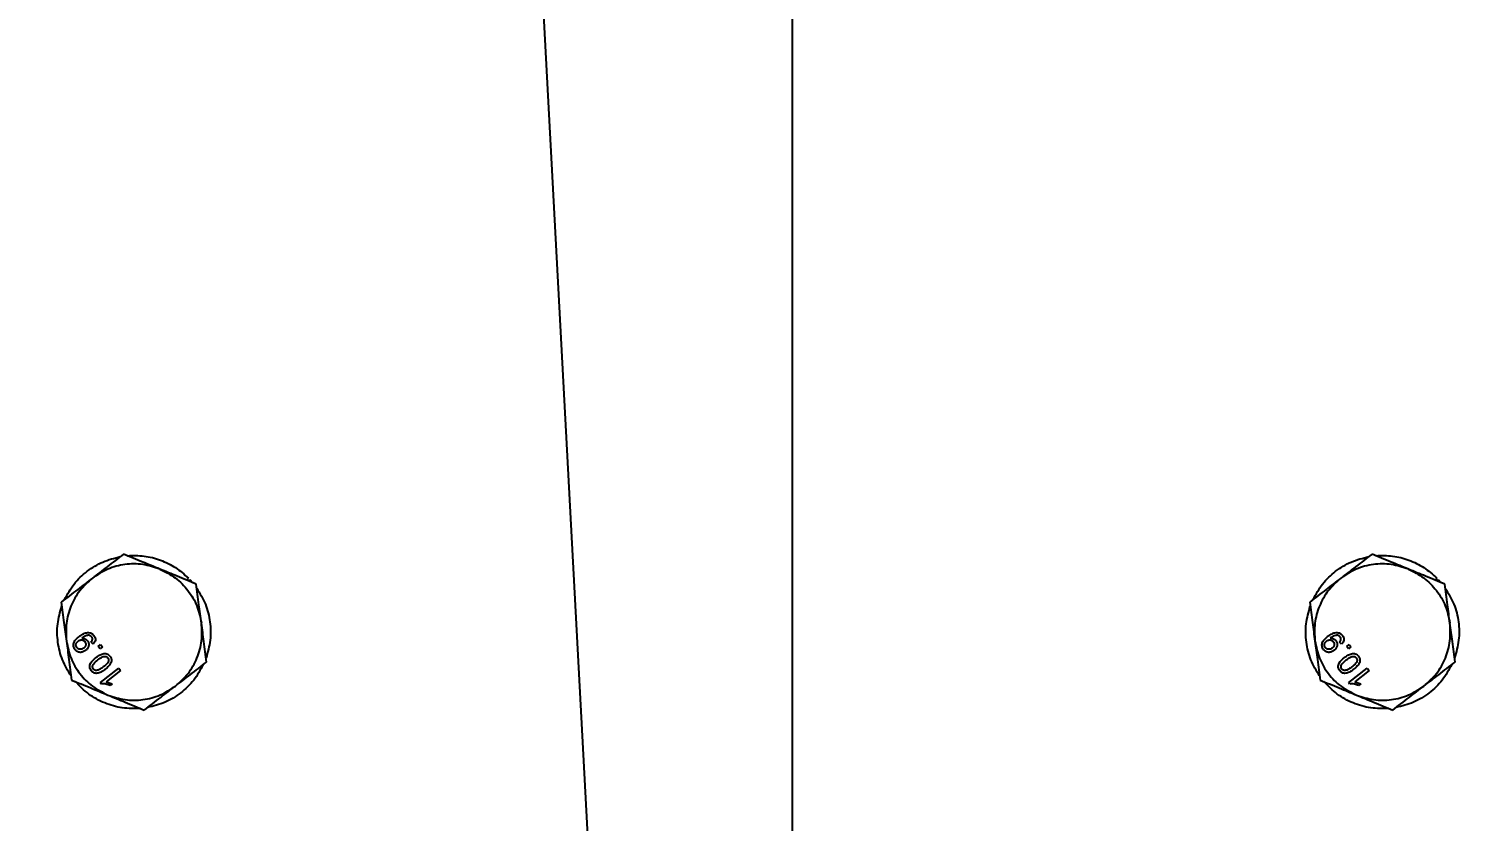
# Model space of a CAD drawing. Header units: millimetres. Extents: x 1293 to 41893, y 1011 to 26911.
# Drawn here: x 32222.4 to 32432.5, y 7642.6 to 7759 of the extents above; entities that cross this region are included whole.
import ezdxf

# ---------------------------------------------------------------- set-up
doc = ezdxf.new("R2010")
doc.units = ezdxf.units.MM
doc.header["$LTSCALE"] = 50
doc.layers.add('CAPA_1', color=7, linetype='Continuous')
doc.layers.add('MAQUINAS', color=11, linetype='Continuous')
doc.styles.add('SLDTEXTSTYLE0', font='TXT', dxfattribs={"width": 0.75})
doc.dimstyles.new('SLDDIMSTYLE0', dxfattribs={"dimtxt": 100, "dimasz": 100, "dimexe": 0, "dimexo": 0.0625, "dimgap": 25, "dimtad": 2, "dimdec": 0, "dimlfac": 1.5, "dimrnd": 1e-09, "dimzin": 12, "dimdsep": 46, "dimtxsty": 'SLDTEXTSTYLE0', "dimsah": 1, "dimcen": 0.09, "dimadec": 0, "dimazin": 3, "dimtfac": 1, "dimtdec": 0, "dimtofl": 0, "dimtmove": 0, "dimatfit": 3, "dimfxl": 1, "dimfrac": 2, "dimtolj": 1, "dimtzin": 12, "dimarcsym": 0})

# ---------------------------------------------------------------- blocks, each defined once
blk = doc.blocks.new('_D_31')
at = {"layer": 'CAPA_1', "transparency": 16777216}
for p, q in [((30433.48, 7043.47), (30433.48, 8732.61)), ((32334.55, 7145.82), (32334.55, 8732.61)), ((32334.55, 8682.61), (30433.48, 8682.61))]:
    blk.add_line(p, q, dxfattribs=at)
for points in [[(30433.48, 8682.61), (30533.48, 8667.22), (30533.48, 8697.99)], [(32334.55, 8682.61), (32234.55, 8697.99), (32234.55, 8667.22)]]:
    blk.add_solid(points, dxfattribs=at)
at = {"layer": 'CAPA_1', "transparency": 16777216, "insert": (31236.24, 8811.51), "char_height": 100, "attachment_point": 1, "style": 'SLDTEXTSTYLE0'}
blk.add_mtext('2852', dxfattribs=at)
blk = doc.blocks.new('_D_32')
at = {"layer": 'CAPA_1', "transparency": 16777216}
for p, q in [((32331.13, 7145.73), (32262.39, 8422.58)), ((32265.08, 8372.66), (30364, 8270.3)), ((30430.06, 7043.38), (30361.32, 8320.23))]:
    blk.add_line(p, q, dxfattribs=at)
for points in [[(32265.08, 8372.66), (32164.39, 8382.64), (32166.05, 8351.92)], [(30364, 8270.3), (30464.69, 8260.32), (30463.03, 8291.04)]]:
    blk.add_solid(points, dxfattribs=at)
at = {"layer": 'CAPA_1', "transparency": 16777216, "insert": (31160.05, 8442.25), "char_height": 100, "attachment_point": 1, "rotation": 3.0819, "style": 'SLDTEXTSTYLE0'}
blk.add_mtext('2856', dxfattribs=at)

msp = doc.modelspace()

# ---------------------------------------------------------------- linework, layer by layer
at = {"layer": 'MAQUINAS', "linetype": 'Continuous', "lineweight": 25}
for p, q in [((32245.5517002, 7678.0135834), (32245.8300419, 7678.2987164)), ((32245.8325918, 7677.8977372), (32246.0258736, 7678.095735)), ((32246.0258736, 7678.095735), (32246.4744453, 7677.5893071)), ((32428.8850336, 7678.0135834), (32429.1633752, 7678.2987164)), ((32429.1659251, 7677.8977372), (32429.3592069, 7678.095735)), ((32429.3592069, 7678.095735), (32429.8077786, 7677.5893071)), ((32230.2265846, 7669.5201339), (32230.1615222, 7669.4674545)), ((32231.8386626, 7668.5977145), (32231.536077, 7668.9188308)), ((32413.5599179, 7669.5201339), (32413.4948556, 7669.4674545)), ((32415.171996, 7668.5977145), (32414.8694103, 7668.9188308)), ((32232.5802427, 7668.2820974), (32232.9281386, 7668.5498935)), ((32232.8480388, 7667.9342015), (32232.5802427, 7668.2820974)), ((32233.1959347, 7668.2019976), (32232.8480388, 7667.9342015)), ((32232.9281386, 7668.5498935), (32233.1959347, 7668.2019976)), ((32415.913576, 7668.2820974), (32416.261472, 7668.5498935)), ((32416.1813721, 7667.9342015), (32415.913576, 7668.2820974)), ((32416.529268, 7668.2019976), (32416.1813721, 7667.9342015)), ((32416.261472, 7668.5498935), (32416.529268, 7668.2019976)), ((32232.892511, 7662.9821248), (32235.6060993, 7665.0709341)), ((32235.8738954, 7664.7230382), (32233.7593404, 7663.0953402)), ((32235.6060993, 7665.0709341), (32235.8738954, 7664.7230382)), ((32416.2258444, 7662.9821248), (32418.9394327, 7665.0709341)), ((32419.2072287, 7664.7230382), (32417.0926738, 7663.0953402)), ((32418.9394327, 7665.0709341), (32419.2072287, 7664.7230382)), ((32233.0649048, 7662.7581668), (32232.892511, 7662.9821248)), ((32233.7593404, 7663.0953402), (32234.6414537, 7662.777093)), ((32234.6414537, 7662.777093), (32234.3207371, 7662.5302185)), ((32416.3982381, 7662.7581668), (32416.2258444, 7662.9821248)), ((32417.0926738, 7663.0953402), (32417.974787, 7662.777093)), ((32417.974787, 7662.777093), (32417.6540704, 7662.5302185))]:
    msp.add_line(p, q, dxfattribs=at)
for points in [[(32227.6322292, 7675.1537433), (32228.0675552, 7675.9386883), (32228.9382073, 7677.5085784), (32230.9041507, 7679.3763456), (32233.2127594, 7680.7989539), (32234.9531607, 7681.238946), (32235.8233614, 7681.458942)], [(32236.8622224, 7681.5973269), (32237.6863966, 7681.6161784), (32239.3347449, 7681.6538814), (32241.7406946, 7681.0207052), (32243.9834829, 7679.9439477), (32245.2145222, 7678.8471269), (32245.8300419, 7678.2987164)], [(32410.9655625, 7675.1537433), (32411.4008886, 7675.9386883), (32412.2715406, 7677.5085784), (32414.2374841, 7679.3763456), (32416.5460927, 7680.7989539), (32418.2864941, 7681.238946), (32419.1566947, 7681.458942)], [(32420.1955557, 7681.5973269), (32421.0197299, 7681.6161784), (32422.6680782, 7681.6538814), (32425.0740279, 7681.0207052), (32427.3168162, 7679.9439477), (32428.5478555, 7678.8471269), (32429.1633752, 7678.2987164)], [(32241.6402366, 7679.6267623), (32240.8078033, 7679.8986945), (32239.1429368, 7680.4425588), (32236.4938203, 7680.3943584), (32233.9244614, 7679.7474144), (32232.4600173, 7678.7866999), (32231.7277953, 7678.3063427)], [(32241.6402366, 7679.6267623), (32242.4223492, 7679.2328181), (32243.9865744, 7678.4449296), (32245.8315238, 7676.5432715), (32247.1978248, 7674.2731695), (32247.5592577, 7672.5594207), (32247.7399742, 7671.7025462)], [(32424.9735699, 7679.6267623), (32424.1411367, 7679.8986945), (32422.4762702, 7680.4425588), (32419.8271536, 7680.3943584), (32417.2577947, 7679.7474144), (32415.7933507, 7678.7866999), (32415.0611286, 7678.3063427)], [(32424.9735699, 7679.6267623), (32425.7556825, 7679.2328181), (32427.3199077, 7678.4449296), (32429.1648571, 7676.5432715), (32430.5311581, 7674.2731695), (32430.8925911, 7672.5594207), (32431.0733075, 7671.7025462)], [(32231.7277953, 7678.3063427), (32231.0760785, 7677.7214004), (32229.772645, 7676.5515159), (32228.4898295, 7674.2332135), (32227.7654199, 7671.6846114), (32227.8652011, 7669.9360084), (32227.9150917, 7669.0617069)], [(32415.0611286, 7678.3063427), (32414.4094119, 7677.7214004), (32413.1059783, 7676.5515159), (32411.8231628, 7674.2332135), (32411.0987533, 7671.6846114), (32411.1985344, 7669.9360084), (32411.248425, 7669.0617069)], [(32247.0575261, 7676.8257102), (32247.5196454, 7676.0562343), (32248.4438841, 7674.5172825), (32249.0784462, 7671.8808419), (32249.1561568, 7669.170224), (32248.6670005, 7667.4429962), (32248.4224223, 7666.5793823)], [(32430.3908594, 7676.8257102), (32430.8529788, 7676.0562343), (32431.7772174, 7674.5172825), (32432.4117796, 7671.8808419), (32432.4894902, 7669.170224), (32432.0003338, 7667.4429962), (32431.7557556, 7666.5793823)], [(32228.5975398, 7663.9385429), (32228.1354204, 7664.7080188), (32227.2111818, 7666.2469706), (32226.5766196, 7668.8834112), (32226.498909, 7671.5940291), (32226.9880654, 7673.3212569), (32227.2326436, 7674.1848708)], [(32411.9308731, 7663.9385429), (32411.4687538, 7664.7080188), (32410.5445151, 7666.2469706), (32409.909953, 7668.8834112), (32409.8322424, 7671.5940291), (32410.3213987, 7673.3212569), (32410.5659769, 7674.1848708)], [(32243.9272706, 7662.4579104), (32244.5789873, 7663.0428527), (32245.8824209, 7664.2127372), (32247.1652364, 7666.5310396), (32247.8896459, 7669.0796417), (32247.7898648, 7670.8282447), (32247.7399742, 7671.7025462)], [(32427.2606039, 7662.4579104), (32427.9123207, 7663.0428527), (32429.2157542, 7664.2127372), (32430.4985697, 7666.5310396), (32431.2229793, 7669.0796417), (32431.1231981, 7670.8282447), (32431.0733075, 7671.7025462)], [(32227.9150917, 7669.0617069), (32228.0958081, 7668.2048324), (32228.4572411, 7666.4910836), (32229.8235421, 7664.2209816), (32231.6684915, 7662.3193235), (32233.2327167, 7661.531435), (32234.0148293, 7661.1374908)], [(32411.248425, 7669.0617069), (32411.4291415, 7668.2048324), (32411.7905744, 7666.4910836), (32413.1568754, 7664.2209816), (32415.0018248, 7662.3193235), (32416.56605, 7661.531435), (32417.3481626, 7661.1374908)], [(32248.0228367, 7665.6105098), (32247.5875107, 7664.8255648), (32246.7168586, 7663.2556747), (32244.7509151, 7661.3879075), (32242.4423065, 7659.9652992), (32240.7019051, 7659.5253071), (32239.8317045, 7659.3053111)], [(32431.35617, 7665.6105098), (32430.920844, 7664.8255648), (32430.050192, 7663.2556747), (32428.0842485, 7661.3879075), (32425.7756398, 7659.9652992), (32424.0352385, 7659.5253071), (32423.1650378, 7659.3053111)], [(32238.7928435, 7659.1669262), (32237.8953981, 7659.151457), (32236.1005074, 7659.1205188), (32233.5000018, 7659.8891922), (32231.1136826, 7661.1772018), (32229.8624376, 7662.4644375), (32229.2368151, 7663.1080554)], [(32422.1261768, 7659.1669262), (32421.2287315, 7659.151457), (32419.4338408, 7659.1205188), (32416.8333351, 7659.8891922), (32414.4470159, 7661.1772018), (32413.1957709, 7662.4644375), (32412.5701484, 7663.1080554)], [(32234.0148293, 7661.1374908), (32234.8472625, 7660.8655586), (32236.512129, 7660.3216943), (32239.1612456, 7660.3698947), (32241.7306045, 7661.0168387), (32243.1950485, 7661.9775532), (32243.9272706, 7662.4579104)], [(32417.3481626, 7661.1374908), (32418.1805959, 7660.8655586), (32419.8454624, 7660.3216943), (32422.4945789, 7660.3698947), (32425.0639378, 7661.0168387), (32426.5283819, 7661.9775532), (32427.2606039, 7662.4579104)]]:
    msp.add_open_spline(points, degree=3, dxfattribs=at)
for points, knots in [([(32236.3028436, 7681.8280278), (32235.5031819, 7681.212481), (32234.0022335, 7680.0571122), (32232.4520746, 7678.8638633), (32231.7277953, 7678.3063427)], [0, 0, 0, 0, 0.5327709195, 1, 1, 1, 1]), ([(32241.6402366, 7679.6267623), (32240.7952699, 7679.9752463), (32238.9868065, 7680.7210988), (32237.2357536, 7681.4432739), (32236.3028436, 7681.8280278)], [0, 0, 0, 0, 0.4672290805, 1, 1, 1, 1]), ([(32419.6361769, 7681.8280278), (32418.8365153, 7681.212481), (32417.3355669, 7680.0571122), (32415.785408, 7678.8638633), (32415.0611286, 7678.3063427)], [0, 0, 0, 0, 0.5327709195, 1, 1, 1, 1]), ([(32424.9735699, 7679.6267623), (32424.1286032, 7679.9752463), (32422.3201399, 7680.7210988), (32420.569087, 7681.4432739), (32419.6361769, 7681.8280278)], [0, 0, 0, 0, 0.4672290805, 1, 1, 1, 1]), ([(32246.9776295, 7677.4254969), (32246.0447195, 7677.8102508), (32244.2936666, 7678.5324258), (32242.4852032, 7679.2782784), (32241.6402366, 7679.6267623)], [0, 0, 0, 0, 0.5327709195, 1, 1, 1, 1]), ([(32430.3109629, 7677.4254969), (32429.3780528, 7677.8102508), (32427.627, 7678.5324258), (32425.8185366, 7679.2782784), (32424.9735699, 7679.6267623)], [0, 0, 0, 0, 0.5327709195, 1, 1, 1, 1]), ([(32231.7277953, 7678.3063427), (32231.003516, 7677.748822), (32229.4533571, 7676.5555731), (32227.9524087, 7675.4002043), (32227.152747, 7674.7846575)], [0, 0, 0, 0, 0.4672290805, 1, 1, 1, 1]), ([(32247.7399742, 7671.7025462), (32247.6192868, 7672.6085508), (32247.3609824, 7674.5476523), (32247.1108779, 7676.4251961), (32246.9776295, 7677.4254969)], [0, 0, 0, 0, 0.4672290805, 1, 1, 1, 1]), ([(32415.0611286, 7678.3063427), (32414.3368493, 7677.748822), (32412.7866904, 7676.5555731), (32411.285742, 7675.4002043), (32410.4860803, 7674.7846575)], [0, 0, 0, 0, 0.46722908045, 1, 1, 1, 1]), ([(32431.0733075, 7671.7025462), (32430.9526202, 7672.6085508), (32430.6943157, 7674.5476523), (32430.4442113, 7676.4251961), (32430.3109629, 7677.4254969)], [0, 0, 0, 0, 0.4672290805, 1, 1, 1, 1]), ([(32227.152747, 7674.7846575), (32227.2859954, 7673.7843567), (32227.5360999, 7671.9068129), (32227.7944043, 7669.9677115), (32227.9150917, 7669.0617069)], [0, 0, 0, 0, 0.5327709195, 1, 1, 1, 1]), ([(32410.4860803, 7674.7846575), (32410.6193287, 7673.7843567), (32410.8694332, 7671.9068129), (32411.1277376, 7669.9677115), (32411.248425, 7669.0617069)], [0, 0, 0, 0, 0.5327709195, 1, 1, 1, 1]), ([(32248.5023189, 7665.9795956), (32248.3690705, 7666.9798964), (32248.118966, 7668.8574402), (32247.8606616, 7670.7965416), (32247.7399742, 7671.7025462)], [0, 0, 0, 0, 0.5327709195, 1, 1, 1, 1]), ([(32431.8356522, 7665.9795956), (32431.7024038, 7666.9798964), (32431.4522993, 7668.8574402), (32431.1939949, 7670.7965416), (32431.0733075, 7671.7025462)], [0, 0, 0, 0, 0.5327709195, 1, 1, 1, 1]), ([(32227.9150917, 7669.0617069), (32228.035779, 7668.1557023), (32228.2940835, 7666.2166008), (32228.544188, 7664.339057), (32228.6774363, 7663.3387562)], [0, 0, 0, 0, 0.4672290805, 1, 1, 1, 1]), ([(32229.1726562, 7667.8146168), (32229.1202384, 7667.8935522), (32229.0154185, 7668.0513992), (32228.9459633, 7668.3302816), (32228.9447116, 7668.6153625), (32229.0483878, 7668.9818158), (32229.3356266, 7669.3701418), (32229.6288023, 7669.6062118), (32229.7757677, 7669.7245509)], [0, 0, 0, 0, 0.1250635897, 0.2500895576, 0.3751100052, 0.5001693996, 0.7494409524, 1, 1, 1, 1]), ([(32229.4447563, 7668.1089048), (32229.3957785, 7668.1870474), (32229.3225845, 7668.3038261), (32229.3029003, 7668.487601), (32229.3202967, 7668.6236443), (32229.3661836, 7668.7541155), (32229.460745, 7668.9118456), (32229.5653115, 7669.0020574), (32229.634786, 7669.0619945)], [0, 0, 0, 0, 0.2490168506, 0.3721383925, 0.4993654558, 0.6235619335, 0.7498926933, 1, 1, 1, 1]), ([(32229.634786, 7669.0619945), (32229.7105368, 7669.113136), (32229.82515, 7669.1905146), (32230.0019905, 7669.2389192), (32230.1397081, 7669.2454896), (32230.2735396, 7669.2217318), (32230.4436234, 7669.1518247), (32230.5370301, 7669.051224), (32230.5995078, 7668.9839345)], [0, 0, 0, 0, 0.2499764907, 0.3782221671, 0.5003423322, 0.6274524307, 0.7508110927, 1, 1, 1, 1]), ([(32229.7757677, 7669.7245509), (32229.9421269, 7669.8458893), (32230.27428, 7670.0881538), (32230.7584044, 7670.2954557), (32231.172661, 7670.3287372), (32231.4777505, 7670.2640992), (32231.7525745, 7670.1156753), (32231.8891308, 7669.9605226), (32231.9574377, 7669.8829136)], [0, 0, 0, 0, 0.2504849429, 0.5001185141, 0.6278991852, 0.7500923696, 0.8749936752, 1, 1, 1, 1]), ([(32230.1615222, 7669.4674545), (32230.2400216, 7669.4705156), (32230.3975134, 7669.4766568), (32230.6258042, 7669.4085006), (32230.8368317, 7669.2961652), (32230.9418277, 7669.1779345), (32230.9942083, 7669.1189514)], [0, 0, 0, 0, 0.2489431768, 0.4994502947, 0.7502849385, 1, 1, 1, 1]), ([(32231.6305231, 7669.6598356), (32231.586313, 7669.7090829), (32231.4979297, 7669.8075365), (32231.3171198, 7669.896122), (32231.118724, 7669.9268143), (32230.7295527, 7669.8397325), (32230.4500391, 7669.6621226), (32230.2265846, 7669.5201339)], [0, 0, 0, 0, 0.1252073258, 0.2503100191, 0.3753386279, 0.5006201474, 1, 1, 1, 1]), ([(32230.5995078, 7668.9839345), (32230.6490519, 7668.9082558), (32230.7232826, 7668.7948683), (32230.7560035, 7668.6165348), (32230.749911, 7668.4817351), (32230.7147388, 7668.3509065), (32230.6329331, 7668.189382), (32230.5315845, 7668.0986547), (32230.4642665, 7668.0383914)], [0, 0, 0, 0, 0.24952054609, 0.37385078374, 0.49988878406, 0.62409559318, 0.75031544223, 1, 1, 1, 1]), ([(32230.9942083, 7669.1189514), (32231.0330663, 7669.0622905), (32231.110756, 7668.9490071), (32231.1758434, 7668.7526227), (32231.1971053, 7668.5471402), (32231.1731485, 7668.3421055), (32231.1088985, 7668.1449283), (32230.9730463, 7667.9042466), (32230.8171583, 7667.7672767), (32230.7135806, 7667.6762688)], [0, 0, 0, 0, 0.1250740585, 0.2500636243, 0.3732612247, 0.5001992382, 0.6242961009, 0.7503685137, 1, 1, 1, 1]), ([(32231.536077, 7668.9188308), (32231.5851807, 7668.9771936), (32231.6738621, 7669.0825971), (32231.7400747, 7669.2452283), (32231.74836, 7669.3763101), (32231.7292333, 7669.4785051), (32231.6907034, 7669.5755172), (32231.6505823, 7669.6317306), (32231.6305231, 7669.6598356)], [0, 0, 0, 0, 0.2764767993, 0.4993179598, 0.6237184282, 0.7494961879, 0.8747561628, 1, 1, 1, 1]), ([(32231.9574377, 7669.8829136), (32232.0234204, 7669.7825569), (32232.12264, 7669.6316486), (32232.1733237, 7669.3961386), (32232.173669, 7669.1575457), (32232.0783642, 7668.8647204), (32231.9186472, 7668.6868101), (32231.8386626, 7668.5977145)], [0, 0, 0, 0, 0.2498594906, 0.3757183909, 0.500481002, 0.7498462328, 1, 1, 1, 1]), ([(32411.248425, 7669.0617069), (32411.3691124, 7668.1557023), (32411.6274168, 7666.2166008), (32411.8775213, 7664.339057), (32412.0107697, 7663.3387562)], [0, 0, 0, 0, 0.4672290805, 1, 1, 1, 1]), ([(32412.5059896, 7667.8146168), (32412.4535717, 7667.8935522), (32412.3487518, 7668.0513992), (32412.2792966, 7668.3302816), (32412.2780449, 7668.6153625), (32412.3817211, 7668.9818158), (32412.66896, 7669.3701418), (32412.9621356, 7669.6062118), (32413.109101, 7669.7245509)], [0, 0, 0, 0, 0.1250635897, 0.2500895576, 0.3751100052, 0.5001693996, 0.7494409524, 1, 1, 1, 1]), ([(32412.7780896, 7668.1089048), (32412.7291118, 7668.1870474), (32412.6559178, 7668.3038261), (32412.6362336, 7668.487601), (32412.65363, 7668.6236443), (32412.699517, 7668.7541155), (32412.7940783, 7668.9118456), (32412.8986449, 7669.0020574), (32412.9681194, 7669.0619945)], [0, 0, 0, 0, 0.24901685056, 0.37213839249, 0.49936545582, 0.62356193351, 0.74989269326, 1, 1, 1, 1]), ([(32412.9681194, 7669.0619945), (32413.0438701, 7669.113136), (32413.1584833, 7669.1905146), (32413.3353238, 7669.2389192), (32413.4730414, 7669.2454896), (32413.6068729, 7669.2217318), (32413.7769567, 7669.1518247), (32413.8703634, 7669.051224), (32413.9328411, 7668.9839345)], [0, 0, 0, 0, 0.2499764907, 0.3782221671, 0.5003423322, 0.6274524307, 0.7508110927, 1, 1, 1, 1]), ([(32413.109101, 7669.7245509), (32413.2754603, 7669.8458893), (32413.6076133, 7670.0881538), (32414.0917377, 7670.2954557), (32414.5059943, 7670.3287372), (32414.8110838, 7670.2640992), (32415.0859078, 7670.1156753), (32415.2224642, 7669.9605226), (32415.290771, 7669.8829136)], [0, 0, 0, 0, 0.2504849429, 0.5001185141, 0.6278991852, 0.7500923696, 0.8749936752, 1, 1, 1, 1]), ([(32413.4948556, 7669.4674545), (32413.5733549, 7669.4705156), (32413.7308468, 7669.4766568), (32413.9591375, 7669.4085006), (32414.170165, 7669.2961652), (32414.275161, 7669.1779345), (32414.3275416, 7669.1189514)], [0, 0, 0, 0, 0.2489431768, 0.4994502947, 0.7502849385, 1, 1, 1, 1]), ([(32414.9638564, 7669.6598356), (32414.9196463, 7669.7090829), (32414.831263, 7669.8075365), (32414.6504531, 7669.896122), (32414.4520574, 7669.9268143), (32414.062886, 7669.8397325), (32413.7833725, 7669.6621226), (32413.5599179, 7669.5201339)], [0, 0, 0, 0, 0.1252073258, 0.2503100191, 0.3753386279, 0.5006201474, 1, 1, 1, 1]), ([(32413.9328411, 7668.9839345), (32413.9823852, 7668.9082558), (32414.0566159, 7668.7948683), (32414.0893369, 7668.6165348), (32414.0832444, 7668.4817351), (32414.0480721, 7668.3509065), (32413.9662664, 7668.189382), (32413.8649179, 7668.0986547), (32413.7975998, 7668.0383914)], [0, 0, 0, 0, 0.2495205461, 0.3738507837, 0.4998887841, 0.6240955932, 0.7503154422, 1, 1, 1, 1]), ([(32414.3275416, 7669.1189514), (32414.3663996, 7669.0622905), (32414.4440894, 7668.9490071), (32414.5091768, 7668.7526227), (32414.5304387, 7668.5471402), (32414.5064818, 7668.3421055), (32414.4422319, 7668.1449283), (32414.3063796, 7667.9042466), (32414.1504916, 7667.7672767), (32414.0469139, 7667.6762688)], [0, 0, 0, 0, 0.1250740585, 0.2500636243, 0.3732612247, 0.5001992382, 0.6242961009, 0.7503685137, 1, 1, 1, 1]), ([(32414.8694103, 7668.9188308), (32414.918514, 7668.9771936), (32415.0071954, 7669.0825971), (32415.073408, 7669.2452283), (32415.0816933, 7669.3763101), (32415.0625667, 7669.4785051), (32415.0240368, 7669.5755172), (32414.9839157, 7669.6317306), (32414.9638564, 7669.6598356)], [0, 0, 0, 0, 0.2764767993, 0.4993179598, 0.6237184282, 0.7494961879, 0.8747561628, 1, 1, 1, 1]), ([(32415.290771, 7669.8829136), (32415.3567538, 7669.7825569), (32415.4559733, 7669.6316486), (32415.506657, 7669.3961386), (32415.5070023, 7669.1575457), (32415.4116976, 7668.8647204), (32415.2519805, 7668.6868101), (32415.171996, 7668.5977145)], [0, 0, 0, 0, 0.24985949056, 0.37571839089, 0.50048100198, 0.74984623285, 1, 1, 1, 1]), ([(32230.7135806, 7667.6762688), (32230.5923829, 7667.5955329), (32230.409786, 7667.4738958), (32230.1258245, 7667.4065617), (32229.9069093, 7667.4003853), (32229.6934502, 7667.4394911), (32229.4220514, 7667.548497), (32229.2725751, 7667.7079973), (32229.1726562, 7667.8146168)], [0, 0, 0, 0, 0.2498688585, 0.3764535287, 0.5003476657, 0.6272386366, 0.7508240847, 1, 1, 1, 1]), ([(32230.4642665, 7668.0383914), (32230.3845165, 7667.9850357), (32230.2252267, 7667.8784648), (32229.9799154, 7667.8410203), (32229.791005, 7667.8671429), (32229.6100529, 7667.9352326), (32229.5112567, 7668.0390348), (32229.4447563, 7668.1089048)], [0, 0, 0, 0, 0.2502503989, 0.4998417518, 0.6295762977, 0.7506653539, 1, 1, 1, 1]), ([(32232.2593166, 7666.6499757), (32232.4157843, 7666.7639532), (32232.728342, 7666.9916334), (32233.1757199, 7667.1949642), (32233.5619158, 7667.2487387), (32233.8529179, 7667.2023213), (32234.1113442, 7667.0573037), (32234.238347, 7666.9106099), (32234.3019086, 7666.8371934)], [0, 0, 0, 0, 0.2504758129, 0.50034735438, 0.62576834083, 0.75017618309, 0.87496969665, 1, 1, 1, 1]), ([(32232.5260255, 7666.3012429), (32232.7496697, 7666.4691422), (32233.02927, 7666.6790502), (32233.4278106, 7666.8163798), (32233.6384442, 7666.8116748), (32233.8433224, 7666.7482825), (32233.9403229, 7666.6468642), (32233.9888022, 7666.596177)], [0, 0, 0, 0, 0.50040950251, 0.62561261367, 0.75057967349, 0.87534369202, 1, 1, 1, 1]), ([(32234.3019086, 7666.8371934), (32234.3808905, 7666.7152307), (32234.4995145, 7666.532053), (32234.5309305, 7666.2794412), (32234.5270825, 7666.1358216), (32234.5136901, 7666.0651588), (32234.506994, 7666.029828)], [0, 0, 0, 0, 0.4987953461, 0.7491482596, 0.8745764119, 1, 1, 1, 1]), ([(32414.0469139, 7667.6762688), (32413.9257162, 7667.5955329), (32413.7431193, 7667.4738958), (32413.4591579, 7667.4065617), (32413.2402427, 7667.4003853), (32413.0267835, 7667.4394911), (32412.7553847, 7667.548497), (32412.6059084, 7667.7079973), (32412.5059896, 7667.8146168)], [0, 0, 0, 0, 0.2498688585, 0.3764535287, 0.5003476657, 0.6272386366, 0.7508240847, 1, 1, 1, 1]), ([(32413.7975998, 7668.0383914), (32413.7178498, 7667.9850357), (32413.55856, 7667.8784648), (32413.3132488, 7667.8410203), (32413.1243384, 7667.8671429), (32412.9433863, 7667.9352326), (32412.84459, 7668.0390348), (32412.7780896, 7668.1089048)], [0, 0, 0, 0, 0.2502503989, 0.4998417518, 0.6295762977, 0.7506653539, 1, 1, 1, 1]), ([(32415.59265, 7666.6499757), (32415.7491176, 7666.7639532), (32416.0616753, 7666.9916334), (32416.5090532, 7667.1949642), (32416.8952492, 7667.2487387), (32417.1862513, 7667.2023213), (32417.4446775, 7667.0573037), (32417.5716803, 7666.9106099), (32417.6352419, 7666.8371934)], [0, 0, 0, 0, 0.2504758129, 0.5003473544, 0.6257683408, 0.7501761831, 0.8749696966, 1, 1, 1, 1]), ([(32415.8593589, 7666.3012429), (32416.0830031, 7666.4691422), (32416.3626033, 7666.6790502), (32416.7611439, 7666.8163798), (32416.9717775, 7666.8116748), (32417.1766558, 7666.7482825), (32417.2736563, 7666.6468642), (32417.3221356, 7666.596177)], [0, 0, 0, 0, 0.50040950251, 0.62561261367, 0.75057967349, 0.87534369202, 1, 1, 1, 1]), ([(32417.6352419, 7666.8371934), (32417.7142238, 7666.7152307), (32417.8328479, 7666.532053), (32417.8642639, 7666.2794412), (32417.8604158, 7666.1358216), (32417.8470234, 7666.0651588), (32417.8403273, 7666.029828)], [0, 0, 0, 0, 0.4987953461, 0.7491482596, 0.8745764119, 1, 1, 1, 1]), ([(32231.5535307, 7664.7216045), (32231.4993229, 7664.8022663), (32231.3909519, 7664.9635238), (32231.317142, 7665.2501699), (32231.3408555, 7665.5448688), (32231.5883859, 7666.076597), (32231.9613094, 7666.3952981), (32232.2593166, 7666.6499757)], [0, 0, 0, 0, 0.125373348, 0.2506437386, 0.375697515, 0.5011131747, 1, 1, 1, 1]), ([(32233.598297, 7664.910496), (32233.4416321, 7664.7965196), (32233.1286887, 7664.5688479), (32232.677331, 7664.3623784), (32232.2898117, 7664.3104673), (32231.9996382, 7664.3597667), (32231.7445773, 7664.5015876), (32231.617255, 7664.6482171), (32231.5535307, 7664.7216045)], [0, 0, 0, 0, 0.2504817087, 0.5003455958, 0.6317049057, 0.7502211388, 0.8749866995, 1, 1, 1, 1]), ([(32231.869566, 7664.9588158), (32231.8320566, 7665.0183751), (32231.7570394, 7665.1374909), (32231.7457672, 7665.3527688), (32231.7973536, 7665.557638), (32232.0296551, 7665.9103545), (32232.305434, 7666.1275285), (32232.5260255, 7666.3012429)], [0, 0, 0, 0, 0.1247447425, 0.2494837578, 0.3744708184, 0.4996480989, 1, 1, 1, 1]), ([(32232.3333114, 7664.7409773), (32232.2888146, 7664.7425872), (32232.1998496, 7664.7458059), (32232.0718353, 7664.7872052), (32231.9567907, 7664.8576085), (32231.8986444, 7664.925076), (32231.869566, 7664.9588158)], [0, 0, 0, 0, 0.2501584562, 0.5001555724, 0.7500324303, 1, 1, 1, 1]), ([(32233.3294137, 7665.2575551), (32233.1766746, 7665.146345), (32232.9475791, 7664.9795396), (32232.6118981, 7664.7986629), (32232.426092, 7664.760189), (32232.3333114, 7664.7409773)], [0, 0, 0, 0, 0.5003723119, 0.7505151407, 1, 1, 1, 1]), ([(32233.9888022, 7666.596177), (32234.0257729, 7666.5364322), (32234.0997348, 7666.4169096), (32234.1069685, 7666.2024346), (32234.0591326, 7665.9972586), (32233.8229881, 7665.6475562), (32233.5487579, 7665.4308713), (32233.3294137, 7665.2575551)], [0, 0, 0, 0, 0.1246963828, 0.2494616582, 0.3744323466, 0.4996371137, 1, 1, 1, 1]), ([(32234.506994, 7666.029828), (32234.4623885, 7665.9159012), (32234.3731124, 7665.6878814), (32234.0678117, 7665.3006984), (32233.7860948, 7665.0665703), (32233.598297, 7664.910496)], [0, 0, 0, 0, 0.249753552, 0.499871473, 1, 1, 1, 1]), ([(32243.9272706, 7662.4579104), (32244.6515499, 7663.0154311), (32246.2017088, 7664.20868), (32247.7026572, 7665.3640488), (32248.5023189, 7665.9795956)], [0, 0, 0, 0, 0.4672290805, 1, 1, 1, 1]), ([(32414.886864, 7664.7216045), (32414.8326562, 7664.8022663), (32414.7242852, 7664.9635238), (32414.6504753, 7665.2501699), (32414.6741888, 7665.5448688), (32414.9217192, 7666.076597), (32415.2946428, 7666.3952981), (32415.59265, 7666.6499757)], [0, 0, 0, 0, 0.125373348, 0.2506437386, 0.375697515, 0.5011131747, 1, 1, 1, 1]), ([(32416.9316303, 7664.910496), (32416.7749654, 7664.7965196), (32416.462022, 7664.5688479), (32416.0106643, 7664.3623784), (32415.6231451, 7664.3104673), (32415.3329715, 7664.3597667), (32415.0779107, 7664.5015876), (32414.9505883, 7664.6482171), (32414.886864, 7664.7216045)], [0, 0, 0, 0, 0.2504817087, 0.5003455958, 0.6317049057, 0.7502211388, 0.8749866995, 1, 1, 1, 1]), ([(32415.2028994, 7664.9588158), (32415.1653899, 7665.0183751), (32415.0903727, 7665.1374909), (32415.0791006, 7665.3527688), (32415.1306869, 7665.557638), (32415.3629885, 7665.9103545), (32415.6387673, 7666.1275285), (32415.8593589, 7666.3012429)], [0, 0, 0, 0, 0.1247447425, 0.24948375779, 0.37447081842, 0.49964809889, 1, 1, 1, 1]), ([(32415.6666447, 7664.7409773), (32415.6221479, 7664.7425872), (32415.533183, 7664.7458059), (32415.4051686, 7664.7872052), (32415.290124, 7664.8576085), (32415.2319778, 7664.925076), (32415.2028994, 7664.9588158)], [0, 0, 0, 0, 0.25015845617, 0.50015557244, 0.75003243026, 1, 1, 1, 1]), ([(32416.6627471, 7665.2575551), (32416.5100079, 7665.146345), (32416.2809124, 7664.9795396), (32415.9452314, 7664.7986629), (32415.7594254, 7664.760189), (32415.6666447, 7664.7409773)], [0, 0, 0, 0, 0.5003723119, 0.7505151407, 1, 1, 1, 1]), ([(32417.3221356, 7666.596177), (32417.3591063, 7666.5364322), (32417.4330681, 7666.4169096), (32417.4403019, 7666.2024346), (32417.3924659, 7665.9972586), (32417.1563214, 7665.6475562), (32416.8820912, 7665.4308713), (32416.6627471, 7665.2575551)], [0, 0, 0, 0, 0.12469638283, 0.2494616582, 0.37443234657, 0.49963711369, 1, 1, 1, 1]), ([(32417.8403273, 7666.029828), (32417.7957218, 7665.9159012), (32417.7064457, 7665.6878814), (32417.401145, 7665.3006984), (32417.1194281, 7665.0665703), (32416.9316303, 7664.910496)], [0, 0, 0, 0, 0.249753552, 0.499871473, 1, 1, 1, 1]), ([(32427.2606039, 7662.4579104), (32427.9848832, 7663.0154311), (32429.5350421, 7664.20868), (32431.0359905, 7665.3640488), (32431.8356522, 7665.9795956)], [0, 0, 0, 0, 0.4672290805, 1, 1, 1, 1]), ([(32228.6774363, 7663.3387562), (32229.6103464, 7662.9540023), (32231.3613993, 7662.2318273), (32233.1698626, 7661.4859747), (32234.0148293, 7661.1374908)], [0, 0, 0, 0, 0.5327709195, 1, 1, 1, 1]), ([(32234.3207371, 7662.5302185), (32234.1198575, 7662.6167657), (32233.7187926, 7662.789561), (32233.2826156, 7662.7686194), (32233.0649048, 7662.7581668)], [0, 0, 0, 0, 0.50086573232, 1, 1, 1, 1]), ([(32412.0107697, 7663.3387562), (32412.9436797, 7662.9540023), (32414.6947326, 7662.2318273), (32416.503196, 7661.4859747), (32417.3481626, 7661.1374908)], [0, 0, 0, 0, 0.5327709195, 1, 1, 1, 1]), ([(32417.6540704, 7662.5302185), (32417.4531908, 7662.6167657), (32417.0521259, 7662.789561), (32416.615949, 7662.7686194), (32416.3982381, 7662.7581668)], [0, 0, 0, 0, 0.5008657323, 1, 1, 1, 1]), ([(32234.0148293, 7661.1374908), (32234.859796, 7660.7890068), (32236.6682594, 7660.0431543), (32238.4193122, 7659.3209792), (32239.3522223, 7658.9362253)], [0, 0, 0, 0, 0.46722908045, 1, 1, 1, 1]), ([(32239.3522223, 7658.9362253), (32240.1518839, 7659.5517721), (32241.6528323, 7660.7071409), (32243.2029912, 7661.9003898), (32243.9272706, 7662.4579104)], [0, 0, 0, 0, 0.5327709195, 1, 1, 1, 1]), ([(32417.3481626, 7661.1374908), (32418.1931293, 7660.7890068), (32420.0015927, 7660.0431543), (32421.7526456, 7659.3209792), (32422.6855556, 7658.9362253)], [0, 0, 0, 0, 0.4672290805, 1, 1, 1, 1]), ([(32422.6855556, 7658.9362253), (32423.4852173, 7659.5517721), (32424.9861657, 7660.7071409), (32426.5363246, 7661.9003898), (32427.2606039, 7662.4579104)], [0, 0, 0, 0, 0.5327709195, 1, 1, 1, 1])]:
    msp.add_open_spline(points, degree=3, knots=knots, dxfattribs=at)

# ---------------------------------------------------------------- dimensions: what is measured, and where the dimension line sits
at = {"layer": 'CAPA_1'}
dim = msp.add_linear_dim(base=(30433.4775501, 8682.6069618), p1=(32334.5488858, 7082.3240911), p2=(30433.4775501, 6979.9687932), dimstyle='SLDDIMSTYLE0', dxfattribs=at)
dim.commit()
dim.dimension.update_dxf_attribs({"geometry": '_D_31', "text_midpoint": (31384.013218, 8682.6069618), "dimtype": 160})
dim = msp.add_linear_dim(base=(30364.00492, 8270.3018617), p1=(32334.5488858, 7082.3240911), p2=(30433.4775501, 6979.9687932), angle=3.081877853, dimstyle='SLDDIMSTYLE0', dxfattribs=at)
dim.commit()
dim.dimension.update_dxf_attribs({"geometry": '_D_32', "text_midpoint": (31314.5405879, 8321.4795107), "dimtype": 160})

doc.saveas('drawing.dxf')
